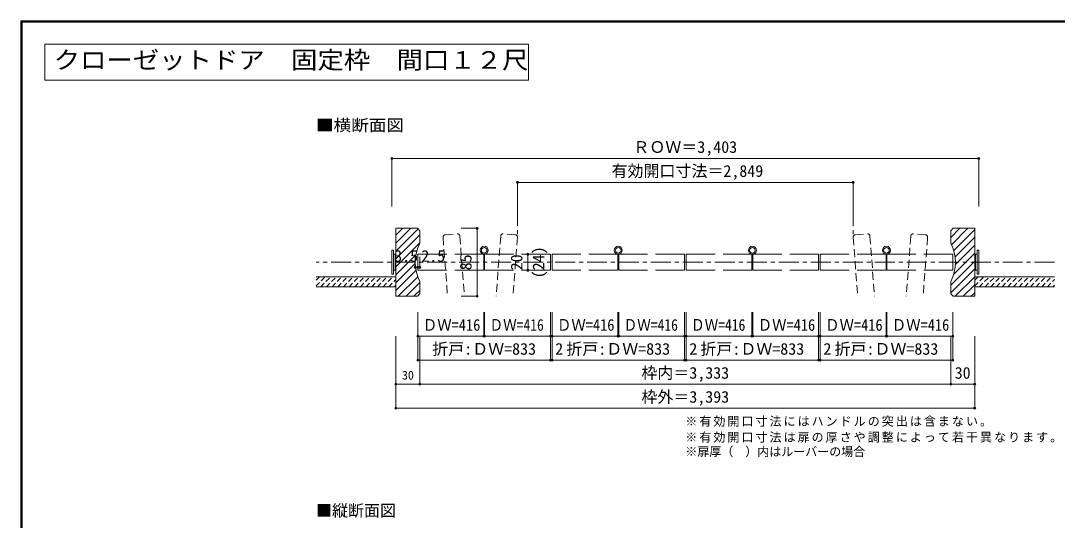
# Model space of a CAD drawing. Units: millimetres, scale not verified. Extents: x -973 to 977, y -718 to 696.
# Drawn here: x -973 to 323, y 71 to 696 of the extents above; entities that cross this region are included whole.
import ezdxf
from ezdxf.enums import TextEntityAlignment as Align

# ---------------------------------------------------------------- set-up
doc = ezdxf.new("R2010")
doc.units = ezdxf.units.MM
doc.header["$LTSCALE"] = 5
doc.header["$PDMODE"] = 32
doc.header["$PDSIZE"] = 2.5
for name, pattern in [('CHAIN1', [8, 5, -1, 1, -1]), ('DASHED1', [1.8, 1.2, -0.6]), ('DASHED2', [3, 2, -1])]:
    doc.linetypes.add(name, pattern=pattern)
for name, color, linetype, lineweight in [('0-0_補助線', 7, 'Continuous', 9), ('0-1_通り芯', 4, 'CHAIN1', 9), ('0-3_仕上げ', 2, 'Continuous', 9), ('0-4_枠', 3, 'Continuous', 9), ('0-6_扉', 6, 'Continuous', 9), ('0-7_金物', 7, 'Continuous', 9), ('0-A_文字', 3, 'Continuous', 9), ('0-B_寸法', 7, 'Continuous', 9), ('0-C_ハッチ', 4, 'Continuous', 9), ('F-1_枠', 6, 'Continuous', 9)]:
    doc.layers.add(name, color=color, linetype=linetype, lineweight=lineweight)
doc.styles.add('ＭＳ ゴシック', font='')
doc.styles.get('ＭＳ ゴシック').set_extended_font_data('MS Gothic')

msp = doc.modelspace()

# ---------------------------------------------------------------- linework, layer by layer
at = {"layer": '0-0_補助線', "color": 4}
for p, q in [((-479.948, 387.393), (-479.948, 400.948)), ((-476.448, 387.393), (-476.448, 400.448)), ((-473.948, 387.393), (-473.948, 400.448)), ((-476.448, 387.393), (-479.948, 387.393)), ((-473.948, 387.393), (-476.448, 387.393))]:
    msp.add_line(p, q, dxfattribs=at)
at = {"layer": '0-0_補助線'}
for p in [(-479.948, 387.393), (-476.448, 387.393), (-473.948, 387.393)]:
    msp.add_point(p, dxfattribs=at)
at = {"layer": '0-1_通り芯'}
for p, q in [((-351.948, 463.658), (-351.948, 424.921)), ((68.052, 463.658), (68.052, 424.921)), ((320.052, 393.658), (-603.948, 393.658))]:
    msp.add_line(p, q, dxfattribs=at)
at = {"layer": '0-3_仕上げ'}
for p, q in [((-603.948, 375.658), (-503.948, 375.658)), ((-603.948, 363.158), (-503.948, 363.158)), ((220.052, 375.658), (320.052, 375.658)), ((220.052, 363.158), (320.052, 363.158))]:
    msp.add_line(p, q, dxfattribs=at)
at = {"layer": '0-4_枠'}
for p, q in [((-476.948, 436.158), (-503.948, 436.158)), ((-503.948, 351.158), (-503.948, 436.158)), ((-476.948, 436.158), (-473.948, 433.158)), ((-473.948, 417.658), (-473.948, 433.158)), ((193.052, 436.158), (190.052, 433.158)), ((190.052, 417.658), (190.052, 433.158)), ((193.052, 436.158), (220.052, 436.158)), ((220.052, 351.158), (220.052, 436.158)), ((-473.948, 354.158), (-473.948, 369.658)), ((190.052, 354.158), (190.052, 369.658))]:
    msp.add_line(p, q, dxfattribs=at)
for points in [[(-473.948, 354.158), (-476.948, 351.158), (-503.948, 351.158)], [(190.052, 354.158), (193.052, 351.158), (220.052, 351.158)]]:
    msp.add_lwpolyline(points, dxfattribs=at)
for centre, start, end in [((-428.948, 393.658), 151.92751, 208.07249), ((145.052, 393.658), 331.92751, 28.07249)]:
    msp.add_arc(centre, 51, start, end, dxfattribs=at)
at = {"layer": '0-6_扉', "color": 2, "linetype": 'DASHED2'}
for p, q in [((-442.285, 428.14), (-427.328, 429.277)), ((-354.712, 428.14), (-369.669, 429.277)), ((70.816, 428.14), (85.773, 429.277)), ((158.389, 428.14), (143.432, 429.277)), ((-445.049, 424.921), (-439.443, 351.158)), ((-424.11, 426.513), (-418.383, 351.158)), ((-372.888, 426.513), (-378.615, 351.158)), ((-351.948, 424.921), (-357.554, 351.158)), ((68.052, 424.921), (73.658, 351.158)), ((88.991, 426.513), (94.718, 351.158)), ((140.213, 426.513), (134.486, 351.158)), ((161.153, 424.921), (155.547, 351.158))]:
    msp.add_line(p, q, dxfattribs=at)
at = {"layer": '0-6_扉'}
for p, q in [((-440.261, 403.658), (-476.448, 403.658)), ((-476.448, 403.658), (-476.448, 383.658)), ((-394.073, 403.658), (-430.261, 403.658)), ((-394.073, 403.658), (-394.073, 383.658)), ((-356.886, 403.658), (-393.073, 403.658)), ((-393.073, 403.658), (-393.073, 383.658)), ((-310.698, 403.658), (-346.886, 403.658)), ((-310.698, 403.658), (-310.698, 383.658)), ((-272.511, 403.658), (-308.698, 403.658)), ((-308.698, 403.658), (-308.698, 383.658)), ((-226.323, 403.658), (-262.511, 403.658)), ((-226.323, 403.658), (-226.323, 383.658)), ((-225.323, 403.658), (-189.136, 403.658)), ((-225.323, 403.658), (-225.323, 383.658)), ((-179.136, 403.658), (-142.948, 403.658)), ((-142.948, 403.658), (-142.948, 383.658)), ((-140.948, 403.658), (-104.761, 403.658)), ((-140.948, 403.658), (-140.948, 383.658)), ((-94.761, 403.658), (-58.573, 403.658)), ((-58.573, 403.658), (-58.573, 383.658)), ((-57.573, 403.658), (-21.386, 403.658)), ((-57.573, 403.658), (-57.573, 383.658)), ((-11.386, 403.658), (24.802, 403.658)), ((24.802, 403.658), (24.802, 383.658)), ((26.802, 403.658), (62.989, 403.658)), ((26.802, 403.658), (26.802, 383.658)), ((72.989, 403.658), (109.177, 403.658)), ((109.177, 403.658), (109.177, 383.658)), ((110.177, 403.658), (146.364, 403.658)), ((110.177, 403.658), (110.177, 383.658)), ((156.364, 403.658), (192.552, 403.658)), ((192.552, 403.658), (192.552, 383.658)), ((-440.261, 383.658), (-476.448, 383.658)), ((-394.073, 383.658), (-430.261, 383.658)), ((-356.886, 383.658), (-393.073, 383.658)), ((-310.698, 383.658), (-346.886, 383.658)), ((-272.511, 383.658), (-308.698, 383.658)), ((-226.323, 383.658), (-262.511, 383.658)), ((-225.323, 383.658), (-189.136, 383.658)), ((-179.136, 383.658), (-142.948, 383.658)), ((-140.948, 383.658), (-104.761, 383.658)), ((-94.761, 383.658), (-58.573, 383.658)), ((-57.573, 383.658), (-21.386, 383.658)), ((-11.386, 383.658), (24.802, 383.658)), ((26.802, 383.658), (62.989, 383.658)), ((72.989, 383.658), (109.177, 383.658)), ((110.177, 383.658), (146.364, 383.658)), ((156.364, 383.658), (192.552, 383.658))]:
    msp.add_line(p, q, dxfattribs=at)
at = {"layer": '0-6_扉', "color": 2, "linetype": 'DASHED2'}
for centre, start, end in [((-442.058, 425.149), 94.34602, 184.34602), ((-427.101, 426.285), 4.34602, 94.34602), ((-369.897, 426.285), 85.65398, 175.65398), ((-354.94, 425.149), 355.65398, 85.65398), ((71.043, 425.149), 94.34602, 184.34602), ((86, 426.285), 4.34602, 94.34602), ((143.204, 426.285), 85.65398, 175.65398), ((158.161, 425.149), 355.65398, 85.65398)]:
    msp.add_arc(centre, 3, start, end, dxfattribs=at)
at = {"layer": '0-7_金物'}
for p, q in [((-508.948, 408.658), (-506.948, 408.658)), ((-508.948, 378.658), (-508.948, 408.658)), ((-506.948, 378.658), (-506.948, 408.658)), ((-506.948, 403.657), (-504.948, 403.657)), ((-504.948, 383.658), (-504.948, 403.657)), ((-504.948, 402.658), (-503.948, 402.658)), ((221.052, 402.658), (220.052, 402.658)), ((223.052, 403.657), (221.052, 403.657)), ((221.052, 383.658), (221.052, 403.657)), ((223.052, 378.658), (223.052, 408.658)), ((225.052, 408.658), (223.052, 408.658)), ((225.052, 378.658), (225.052, 408.658)), ((-508.948, 378.658), (-506.948, 378.658)), ((-506.948, 383.658), (-504.948, 383.658)), ((-504.948, 384.658), (-503.948, 384.658)), ((221.052, 384.658), (220.052, 384.658)), ((223.052, 383.658), (221.052, 383.658)), ((225.052, 378.658), (223.052, 378.658))]:
    msp.add_line(p, q, dxfattribs=at)
for centre, radius in [((-393.573, 408.658), 5), ((-393.573, 408.658), 3.5), ((-225.823, 408.658), 5), ((-225.823, 408.658), 3.5), ((-58.073, 408.658), 5), ((-58.073, 408.658), 3.5), ((109.677, 408.658), 5), ((109.677, 408.658), 3.5)]:
    msp.add_circle(centre, radius, dxfattribs=at)
at = {"layer": '0-A_文字'}
for p, q in [((-943.333, 621.667), (-943.333, 666.667)), ((-943.333, 666.667), (-338.095, 666.667)), ((-338.095, 621.667), (-338.095, 666.667)), ((-943.333, 621.667), (-338.095, 621.667))]:
    msp.add_line(p, q, dxfattribs=at)
at = {"layer": '0-B_寸法', "color": 4}
for p, q in [((-508.948, 523.658), (225.052, 523.658)), ((-508.948, 523.658), (-508.948, 463.658)), ((225.052, 523.658), (225.052, 463.658)), ((-351.948, 493.658), (-351.948, 463.658)), ((-351.948, 493.658), (68.052, 493.658)), ((68.052, 493.658), (68.052, 463.658)), ((-402.415, 436.158), (-422.211, 436.158)), ((-402.415, 436.158), (-402.415, 351.158)), ((-338.813, 403.658), (-338.813, 383.658)), ((-402.415, 351.158), (-422.211, 351.158)), ((-476.448, 301.158), (-476.448, 331.158)), ((-394.073, 301.158), (-394.073, 331.158)), ((-393.073, 301.158), (-393.073, 331.158)), ((-310.698, 301.158), (-310.698, 331.158)), ((-308.698, 301.158), (-308.698, 331.158)), ((-226.323, 301.158), (-226.323, 331.158)), ((-225.323, 301.158), (-225.323, 331.158)), ((-142.948, 301.158), (-142.948, 331.158)), ((-140.948, 301.158), (-140.948, 331.158)), ((-58.573, 301.158), (-58.573, 331.158)), ((-57.573, 301.158), (-57.573, 331.158)), ((24.802, 301.158), (24.802, 331.158)), ((26.802, 301.158), (26.802, 331.158)), ((109.177, 301.158), (109.177, 331.158)), ((110.177, 301.158), (110.177, 331.158)), ((192.552, 301.158), (192.552, 331.158)), ((-503.948, 211.158), (-503.948, 301.158)), ((-476.448, 301.158), (-394.073, 301.158)), ((-476.448, 271.158), (-476.448, 301.158)), ((-473.948, 241.158), (-473.948, 301.158)), ((-393.073, 301.158), (-310.698, 301.158)), ((-310.698, 271.158), (-310.698, 301.158)), ((-308.698, 301.158), (-226.323, 301.158)), ((-308.698, 271.158), (-308.698, 301.158)), ((-225.323, 301.158), (-142.948, 301.158)), ((-142.948, 271.158), (-142.948, 301.158)), ((-140.948, 301.158), (-58.573, 301.158)), ((-140.948, 271.158), (-140.948, 301.158)), ((-57.573, 301.158), (24.802, 301.158)), ((24.802, 271.158), (24.802, 301.158)), ((26.802, 301.158), (109.177, 301.158)), ((26.802, 271.158), (26.802, 301.158)), ((110.177, 301.158), (192.552, 301.158)), ((190.052, 241.158), (190.052, 301.158)), ((192.552, 271.158), (192.552, 301.158)), ((220.052, 211.158), (220.052, 301.158)), ((-476.448, 271.158), (-310.698, 271.158)), ((-310.698, 271.158), (-308.698, 271.158)), ((-308.698, 271.158), (-142.948, 271.158)), ((-142.948, 271.158), (-140.948, 271.158)), ((-140.948, 271.158), (24.802, 271.158)), ((24.802, 271.158), (26.802, 271.158)), ((26.802, 271.158), (192.552, 271.158)), ((-503.948, 241.158), (-473.948, 241.158)), ((-473.948, 241.158), (190.052, 241.158)), ((190.052, 241.158), (220.052, 241.158)), ((-503.948, 211.158), (220.052, 211.158))]:
    msp.add_line(p, q, dxfattribs=at)
at = {"layer": '0-B_寸法'}
for p in [(-508.948, 523.658), (225.052, 523.658), (-351.948, 493.658), (68.052, 493.658), (-402.415, 436.158), (-338.813, 403.658), (-338.813, 383.658), (-402.415, 351.158), (-476.448, 301.158), (-394.073, 301.158), (-393.073, 301.158), (-310.698, 301.158), (-308.698, 301.158), (-226.323, 301.158), (-225.323, 301.158), (-142.948, 301.158), (-140.948, 301.158), (-58.573, 301.158), (-57.573, 301.158), (24.802, 301.158), (26.802, 301.158), (109.177, 301.158), (110.177, 301.158), (192.552, 301.158), (-476.448, 271.158), (-310.698, 271.158), (-308.698, 271.158), (-142.948, 271.158), (-140.948, 271.158), (24.802, 271.158), (26.802, 271.158), (192.552, 271.158), (-503.948, 241.158), (-473.948, 241.158), (190.052, 241.158), (220.052, 241.158), (-503.948, 211.158), (220.052, 211.158)]:
    msp.add_point(p, dxfattribs=at)
at = {"layer": '0-C_ハッチ'}
for p, q in [((-503.948, 427.576), (-495.367, 436.158)), ((-503.948, 417.676), (-485.467, 436.158)), ((-503.948, 407.777), (-476.258, 435.467)), ((190.052, 424.639), (201.571, 436.158)), ((191.033, 415.72), (211.47, 436.158)), ((193.813, 408.601), (220.052, 434.84)), ((-503.948, 397.877), (-473.948, 427.877)), ((-503.948, 387.978), (-473.948, 417.978)), ((195.593, 400.482), (220.052, 424.94)), ((195.981, 390.97), (220.052, 415.041)), ((-503.948, 378.078), (-479.099, 402.928)), ((193.895, 378.985), (220.052, 405.141)), ((-503.948, 368.179), (-479.927, 392.2)), ((190.052, 365.242), (220.052, 395.242)), ((-503.948, 358.279), (-478.893, 383.335)), ((190.052, 355.342), (220.052, 385.342)), ((-501.171, 351.158), (-476.667, 375.661)), ((-491.271, 351.158), (-473.948, 368.48)), ((195.767, 351.158), (220.052, 375.443)), ((205.666, 351.158), (220.052, 365.543)), ((-481.372, 351.158), (-473.948, 358.581)), ((215.566, 351.158), (220.052, 355.644))]:
    msp.add_line(p, q, dxfattribs=at)
at = {"layer": '0-C_ハッチ', "linetype": 'DASHED1'}
for p, q in [((-603.948, 364.156), (-592.447, 375.658)), ((-603.948, 371.227), (-599.518, 375.658)), ((-597.875, 363.158), (-585.375, 375.658)), ((-590.804, 363.158), (-578.304, 375.658)), ((-583.733, 363.158), (-571.233, 375.658)), ((-576.662, 363.158), (-564.162, 375.658)), ((-569.591, 363.158), (-557.091, 375.658)), ((-562.52, 363.158), (-550.02, 375.658)), ((-555.449, 363.158), (-542.949, 375.658)), ((-548.378, 363.158), (-535.878, 375.658)), ((-541.307, 363.158), (-528.807, 375.658)), ((-534.236, 363.158), (-521.736, 375.658)), ((-527.165, 363.158), (-514.665, 375.658)), ((-520.094, 363.158), (-507.594, 375.658)), ((-513.023, 363.158), (-503.948, 372.232)), ((-505.952, 363.158), (-503.948, 365.161)), ((220.052, 364.156), (231.553, 375.658)), ((220.052, 371.227), (224.482, 375.658)), ((226.125, 363.158), (238.625, 375.658)), ((233.196, 363.158), (245.696, 375.658)), ((240.267, 363.158), (252.767, 375.658)), ((247.338, 363.158), (259.838, 375.658)), ((254.409, 363.158), (266.909, 375.658)), ((261.48, 363.158), (273.98, 375.658)), ((268.551, 363.158), (281.051, 375.658)), ((275.622, 363.158), (288.122, 375.658)), ((282.693, 363.158), (295.193, 375.658)), ((289.764, 363.158), (302.264, 375.658)), ((296.835, 363.158), (309.335, 375.658)), ((303.906, 363.158), (316.406, 375.658)), ((310.977, 363.158), (320.052, 372.232)), ((318.048, 363.158), (320.052, 365.161))]:
    msp.add_line(p, q, dxfattribs=at)
at = {"layer": 'F-1_枠'}
for p, q in [((-973.347, 695.833), (-973.347, -700.833)), ((-973.347, 695.833), (976.653, 695.833)), ((-973.347, 695), (976.653, 695)), ((-973.347, 694.167), (976.653, 694.167)), ((-972.514, 695.833), (-972.514, -700.833)), ((-971.68, 695.833), (-971.68, -700.833))]:
    msp.add_line(p, q, dxfattribs=at)

# ---------------------------------------------------------------- texts
at = {"layer": '0-0_補助線', "style": 'ＭＳ ゴシック'}
for s, p in [('3.5', (-506.182, 389.893)), ('2.5', (-472.217, 389.893))]:
    msp.add_text(s, height=14.66, dxfattribs=at).set_placement(p, align=Align.BOTTOM_LEFT)
at = {"layer": '0-A_文字', "style": 'ＭＳ ゴシック', "width": 1.1}
msp.add_text('クローゼットドア\u3000固定枠\u3000間口１２尺', height=21.99, dxfattribs=at).set_placement((-932.083, 629.167), align=Align.BOTTOM_LEFT)
at = {"layer": '0-A_文字', "color": 7, "style": 'ＭＳ ゴシック', "width": 1.1}
msp.add_text('■横断面図', height=14.66, dxfattribs=at).set_placement((-603.948, 553.344), align=Align.BOTTOM_LEFT)
at = {"layer": '0-A_文字', "color": 7, "style": 'ＭＳ ゴシック'}
msp.add_text('(24)', height=14.66, rotation=90, dxfattribs=at).set_placement((-313.942, 373.658), align=Align.BOTTOM_LEFT)
for s, height, p in [('※扉厚（\u3000）内はルーバーの場合', 11, (-141.948, 147.939)), ('■縦断面図', 14.66, (-603.948, 71.429))]:
    msp.add_text(s, height=height, dxfattribs=at).set_placement(p, align=Align.BOTTOM_LEFT)
at = {"layer": '0-A_文字', "color": 7, "char_height": 11, "attachment_point": 7, "style": 'ＭＳ ゴシック'}
for s, insert in [('\\T1.17;※有効開口寸法にはハンドルの突出は含まない。', (-141.948, 187.939)), ('\\T1.17;※有効開口寸法は扉の厚さや調整によって若干異なります。', (-141.948, 167.939))]:
    msp.add_mtext(s, dxfattribs=dict(at, insert=insert))
at = {"layer": '0-B_寸法', "style": 'ＭＳ ゴシック'}
for s, height, p in [('ＲＯＷ＝3,403', 14.66, (-206.948, 526.158)), ('有効開口寸法＝2,849', 14.66, (-234.299, 496.158)), ('折戸:ＤＷ=833', 14.66, (-458.573, 273.658)), ('2', 14.66, (-304.698, 273.658)), ('折戸:ＤＷ=833', 14.66, (-290.823, 273.658)), ('2', 14.66, (-136.948, 273.658)), ('折戸:ＤＷ=833', 14.66, (-123.073, 273.658)), ('2', 14.66, (30.802, 273.658)), ('折戸:ＤＷ=833', 14.66, (44.677, 273.658)), ('枠内＝3,333', 14.66, (-196.948, 243.658)), ('30', 14.66, (195.052, 243.658)), ('30', 11, (-496.448, 243.658)), ('枠外＝3,393', 14.66, (-196.948, 213.658))]:
    msp.add_text(s, height=height, dxfattribs=at).set_placement(p, align=Align.BOTTOM_LEFT)
for s, p in [('85', (-404.915, 383.658)), ('20', (-341.313, 383.658))]:
    msp.add_text(s, height=14.66, rotation=90, dxfattribs=at).set_placement(p, align=Align.BOTTOM_LEFT)
for width, p in [(0.9, (-470.261, 303.658)), (0.85, (-386.886, 303.658)), (0.9, (-302.511, 303.658)), (0.85, (-219.136, 303.658)), (0.85, (-134.761, 303.658)), (0.9, (-51.386, 303.658)), (0.9, (32.989, 303.658)), (0.9, (116.364, 303.658))]:
    msp.add_text('ＤＷ=416', height=14.66, dxfattribs=dict(at, width=width)).set_placement(p, align=Align.BOTTOM_LEFT)

doc.saveas('drawing.dxf')
